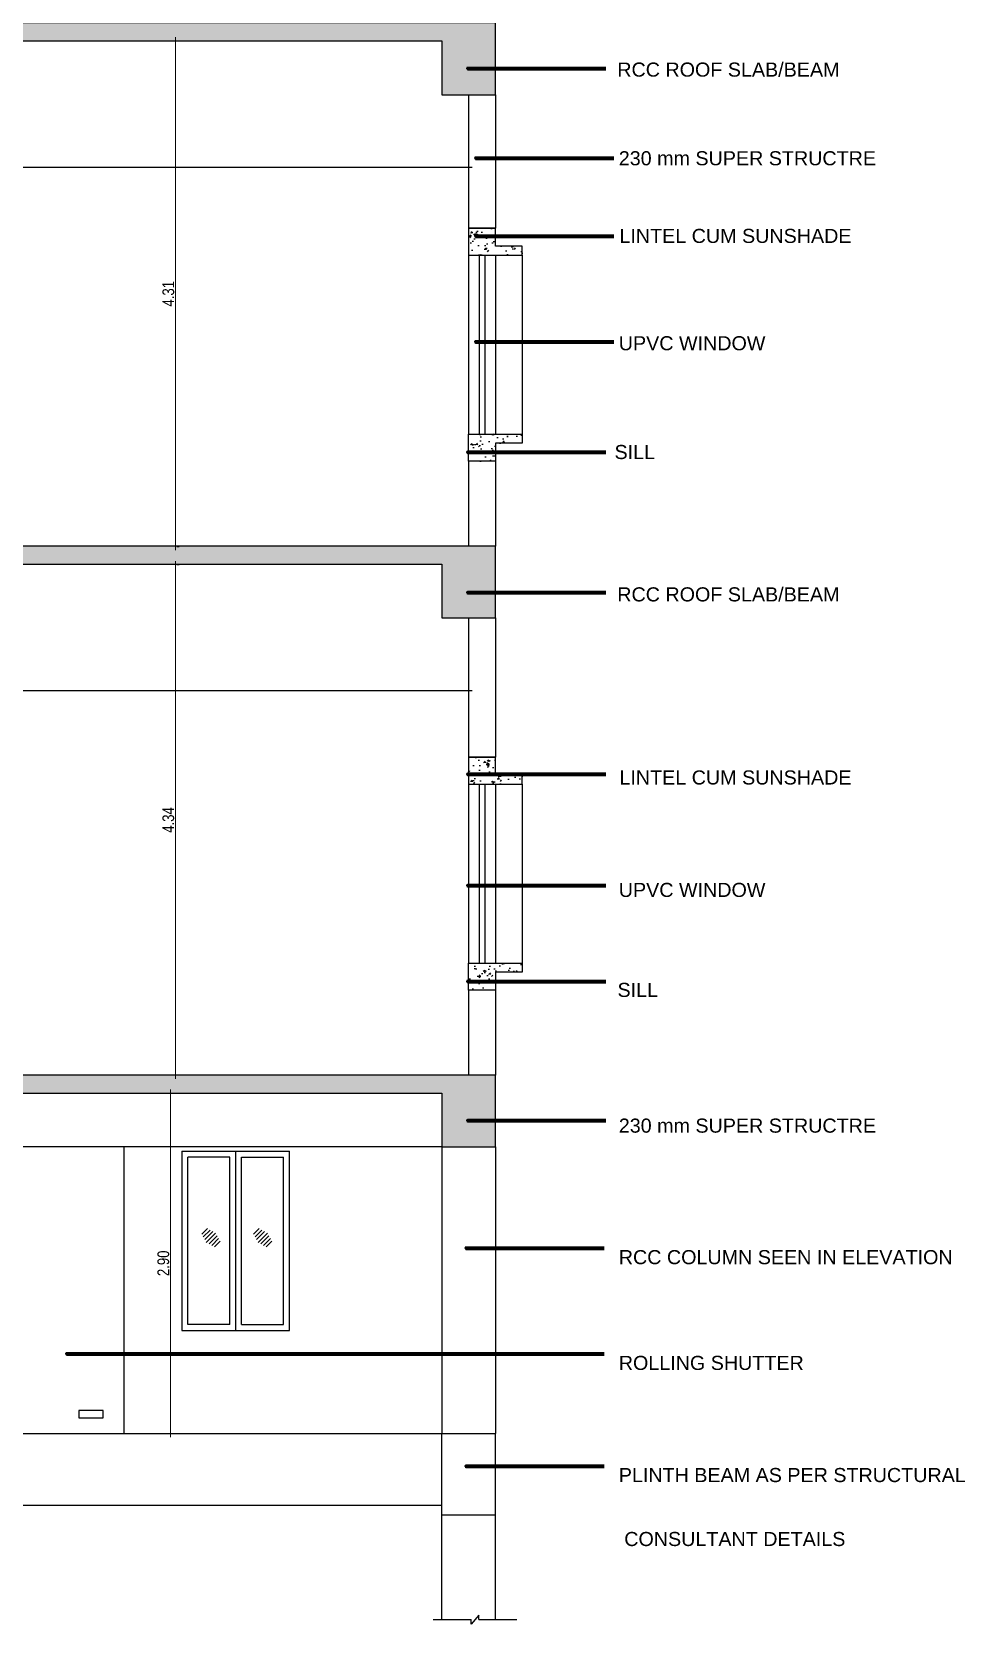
# Model space of a CAD drawing. Header units: metres. Extents: x 13627 to 13863, y 9458 to 9526.
# Drawn here: x 13813.88 to 13821.82, y 9502.8 to 9516.35 of the extents above; entities that cross this region are included whole.
import ezdxf

# ---------------------------------------------------------------- set-up
doc = ezdxf.new("R2010")
doc.units = ezdxf.units.M
doc.header["$LTSCALE"] = 150
doc.header["$PDMODE"] = 35
doc.linetypes.add('CONTINOUS', pattern=[0])
doc.linetypes.add('HIDDEN', pattern=[0.375, 0.25, -0.125])
doc.layers.get('0').update_dxf_attribs({"linetype": 'CONTINUOUS'})
doc.layers.get('DEFPOINTS').update_dxf_attribs({"color": 1, "linetype": 'CONTINUOUS'})
for name, color, linetype, lineweight in [('AR_WALL', 7, 'CONTINUOUS', 40), ('BLK_1_FLR_0_SP_WC', 233, 'CONTINUOUS', 5), ('BLK_1_FLR_1_SP_WC', 233, 'CONTINUOUS', 5), ('BLK_1_FLR_2_SP_WC', 233, 'CONTINUOUS', 5)]:
    doc.layers.add(name, color=color, linetype=linetype, lineweight=lineweight)
for name, color, linetype in [('BLK_1_FLR_1_REGULAR_ROOM_1', 2, 'CONTINUOUS'), ('BLK_1_FLR_2_REGULAR_ROOM_1', 2, 'CONTINUOUS'), ('DIM', 7, 'CONTINUOUS'), ('WALL', 7, 'CONTINUOUS')]:
    doc.layers.add(name, color=color, linetype=linetype)
doc.styles.add('Arial', font='arial.ttf', dxfattribs={"width": 0.8})
doc.styles.add('regular', font='arial.ttf', dxfattribs={"height": 15})
doc.styles.add('ROMANS', font='sanss___.ttf', dxfattribs={"width": 0.95})
doc.dimstyles.new('Copy of vi', dxfattribs={"dimscale": 0, "dimtxt": 12, "dimasz": 1, "dimexe": 0.1875, "dimexo": 0.0625, "dimgap": 1, "dimtad": 1, "dimdec": 1, "dimrnd": 0.5, "dimzin": 3, "dimdsep": 46, "dimlunit": 4, "dimtxsty": 'ROMANS', "dimblk1": 'ARR', "dimblk2": 'ARR', "dimsah": 1, "dimcen": 0.0625, "dimdle": 5.5, "dimse1": 1, "dimse2": 1, "dimclrd": 11, "dimclre": 9, "dimclrt": 2, "dimadec": 0, "dimazin": 0, "dimtfac": 0.6, "dimtdec": 1, "dimtmove": 2, "dimatfit": 3, "dimldrblk": 'A', "dimfxl": 0, "dimtolj": 1, "dimtzin": 2, "dimarcsym": 0})
doc.dimstyles.get("Standard").update_dxf_attribs({"dimtxt": 0.1, "dimasz": 0.1, "dimexe": 0.03, "dimexo": 0.01, "dimgap": 0.01, "dimtad": 1, "dimzin": 3, "dimdsep": 46, "dimtxsty": 'Arial', "dimblk": 'ARCHTICK', "dimcen": 0.0625, "dimdle": 0.03, "dimclrd": 256, "dimclre": 9, "dimclrt": 256, "dimadec": 0, "dimazin": 0, "dimtfac": 0.6, "dimtofl": 0, "dimtmove": 1, "dimatfit": 3, "dimldrblk": 'OPEN90', "dimfxl": 0, "dimtolj": 1, "dimtzin": 0, "dimlwd": -1, "dimlwe": -1, "dimarcsym": 0})
pattern_1 = [(185, (0, 0), (-0.1175533794048302, 0.1400946503457718), [0.01905, -0.20955]), (130, (0, 0), (-0.1101767285788195, -0.1600184531424416), [0.01524, -0.16764058417]), (235.4514446999999, (-0.0097960830444208, 0.0116745171580988), (-0.2277301021368535, -0.0199237976296598), [0.0161900088, -0.1780902446]), (181.1842, (-0.0359210244841961, -0.0359210244841961), (-0.1619534128742705, 0.2214102432304704), [0.028575, -0.3143249999999998]), (231.63555761, (-0.0494171473528695, -0.0174702044005244), (-0.3428267636152944, -0.0070866174762186), [0.02428502314, -0.2671356081599998]), (126.18415117, (-0.0359210244841961, -0.0359210244841961), (-0.3428267636162032, -0.0070866174580722), [0.02285996707, -0.25145973192]), (156, (-0.0449012806056999, -0.0089802561215038), (-0.0348951490743982, 0.1795199793093499), [0.01905, -0.20955]), (101, (-0.0449012806056999, -0.0089802561215038), (-0.1739411931937545, -0.0865399265223456), [0.01524, -0.16764]), (206.451445, (-0.0478092096545879, 0.0059797421872645), (-0.2088363427013335, 0.0929800518757298), [0.0161900088, -0.1780899376]), (172.5, (0, 0), (-0.061973413673587, -0.0576054690678104), [0, -0.165608, 0, -0.17018, 0, -0.168275]), (142.5, (0, 0), (-0.1180870002746923, -0.0235897273194249), [0, -0.097028, 0, -0.161798, 0, -0.064135]), (102.4999999999999, (0.0400519423001242, -0.0400519423001242), (-0.0918261955827136, 0.0999278630325158), [0, -0.0635, 0, -0.19812, 0, -0.26289]), (92.49999999999994, (0.0580124545413128, -0.0580124545413128), (-0.1227223928811142, 0.0867639044182168), [0, -0.08255, 0, -0.131572, 0, -0.18669])]
pattern_2 = [(185, (0, 0.0041999999994005), (-0.1175533794048302, 0.1400946503457718), [0.01905, -0.20955]), (130, (0, 0.0041999999994005), (-0.1101767285788195, -0.1600184531424416), [0.01524, -0.16764058417]), (235.4514446999999, (-0.0097960830444208, 0.0158745171574992), (-0.2277301021368535, -0.0199237976296598), [0.0161900088, -0.1780902446]), (181.1842, (-0.0359210244841961, -0.0317210244847956), (-0.1619534128742705, 0.2214102432304704), [0.028575, -0.3143249999999997]), (231.63555761, (-0.0494171473528695, -0.0132702044011239), (-0.3428267636152944, -0.0070866174762186), [0.02428502314, -0.2671356081599997]), (126.18415117, (-0.0359210244841961, -0.0317210244847956), (-0.3428267636162032, -0.0070866174580722), [0.02285996707, -0.25145973192]), (156, (-0.0449012806056999, -0.0047802561221033), (-0.0348951490743982, 0.1795199793093499), [0.01905, -0.20955]), (101, (-0.0449012806056999, -0.0047802561221033), (-0.1739411931937545, -0.0865399265223456), [0.01524, -0.16764]), (206.451445, (-0.0478092096545879, 0.010179742186665), (-0.2088363427013335, 0.0929800518757298), [0.0161900088, -0.1780899376]), (172.5, (0, 0.0041999999994005), (-0.061973413673587, -0.0576054690678104), [0, -0.165608, 0, -0.17018, 0, -0.168275]), (142.5, (0, 0.0041999999994005), (-0.1180870002746923, -0.0235897273194249), [0, -0.097028, 0, -0.161798, 0, -0.064135]), (102.4999999999999, (0.0400519423001242, -0.0358519423007238), (-0.0918261955827136, 0.0999278630325158), [0, -0.0635, 0, -0.19812, 0, -0.26289]), (92.49999999999994, (0.0580124545413128, -0.0538124545419123), (-0.1227223928811142, 0.0867639044182168), [0, -0.08255, 0, -0.131572, 0, -0.18669])]

# ---------------------------------------------------------------- blocks, each defined once
blk = doc.blocks.new('_ArchTick')
at = {"color": 0, "linetype": 'ByBlock', "const_width": 0.00381}
blk.add_lwpolyline([(-0.0127, -0.0127), (0.0127, 0.0127)], dxfattribs=at)
blk = doc.blocks.new('*D115')
at = {"layer": 'BLK_1_FLR_1_SP_WC'}
blk.add_line((13815.1014339378, 9507.441051678292), (13815.1014339378, 9511.844451678293), dxfattribs=at)
at = {"layer": 'BLK_1_FLR_1_SP_WC', "color": 9}
for p, q in [((13815.11143393779, 9511.814451678292), (13815.1314339378, 9511.814451678292)), ((13815.11143393779, 9507.471051678292), (13815.1314339378, 9507.471051678292))]:
    blk.add_line(p, q, dxfattribs=at)
at = {"layer": 'DEFPOINTS', "color": 0}
for p in [(13815.10143393779, 9511.814451678292), (13815.1014339378, 9511.814451678292), (13815.10143393779, 9507.471051678292)]:
    blk.add_point(p, dxfattribs=at)
at = {"layer": 'BLK_1_FLR_1_SP_WC', "xscale": 0.1, "yscale": 0.1, "zscale": 0.1}
for p, rotation in [((13815.1014339378, 9511.814451678292), 90), ((13815.1014339378, 9507.471051678292), 270)]:
    blk.add_blockref('_ArchTick', p, dxfattribs=dict(at, rotation=rotation))
at = {"layer": 'BLK_1_FLR_1_SP_WC', "insert": (13815.04034253261, 9509.642751678286), "char_height": 0.1, "attachment_point": 5, "rotation": 90, "style": 'Arial'}
blk.add_mtext('\\A1;4.34', dxfattribs=at)
blk = doc.blocks.new('_Open90')
at = {"layer": 'AR_WALL', "color": 0, "lineweight": -2}
for p, q in [((0, 0), (-0.0254, 0)), ((-0.0127, 0.0127), (0, 0)), ((0, 0), (-0.0127, -0.0127))]:
    blk.add_line(p, q, dxfattribs=at)
blk = doc.blocks.new('*D116')
at = {"layer": 'BLK_1_FLR_2_SP_WC'}
blk.add_line((13815.1014339378, 9511.936851678292), (13815.1014339378, 9516.302151678297), dxfattribs=at)
at = {"layer": 'BLK_1_FLR_2_SP_WC', "color": 9}
for p, q in [((13815.11143393779, 9516.272151678297), (13815.1314339378, 9516.272151678297)), ((13815.11143393779, 9511.966851678293), (13815.1314339378, 9511.966851678293))]:
    blk.add_line(p, q, dxfattribs=at)
at = {"layer": 'DEFPOINTS', "color": 0}
for p in [(13815.10143393779, 9516.272151678297), (13815.1014339378, 9516.272151678297), (13815.10143393779, 9511.966851678293)]:
    blk.add_point(p, dxfattribs=at)
at = {"layer": 'BLK_1_FLR_2_SP_WC', "xscale": 0.1, "yscale": 0.1, "zscale": 0.1}
for p, rotation in [((13815.1014339378, 9516.272151678297), 90), ((13815.1014339378, 9511.966851678293), 270)]:
    blk.add_blockref('_ArchTick', p, dxfattribs=dict(at, rotation=rotation))
at = {"layer": 'BLK_1_FLR_2_SP_WC', "insert": (13815.04034253261, 9514.11950167829), "char_height": 0.1, "attachment_point": 5, "rotation": 90, "style": 'Arial'}
blk.add_mtext('\\A1;4.31', dxfattribs=at)
blk = doc.blocks.new('*D118')
at = {"layer": 'BLK_1_FLR_0_SP_WC'}
blk.add_line((13815.0589420226, 9504.393051678291), (13815.0589420226, 9507.348651678292), dxfattribs=at)
at = {"layer": 'BLK_1_FLR_0_SP_WC', "color": 9}
for p, q in [((13815.06894202259, 9507.318651678292), (13815.0889420226, 9507.318651678292)), ((13815.06894202259, 9504.423051678292), (13815.0889420226, 9504.423051678292))]:
    blk.add_line(p, q, dxfattribs=at)
at = {"layer": 'DEFPOINTS', "color": 0}
for p in [(13815.05894202259, 9507.318651678292), (13815.0589420226, 9507.318651678292), (13815.05894202259, 9504.423051678292)]:
    blk.add_point(p, dxfattribs=at)
at = {"layer": 'BLK_1_FLR_0_SP_WC', "xscale": 0.1, "yscale": 0.1, "zscale": 0.1}
for p, rotation in [((13815.0589420226, 9507.318651678292), 90), ((13815.0589420226, 9504.423051678292), 270)]:
    blk.add_blockref('_ArchTick', p, dxfattribs=dict(at, rotation=rotation))
at = {"layer": 'BLK_1_FLR_0_SP_WC', "insert": (13814.99788472382, 9505.870851678286), "char_height": 0.1, "attachment_point": 5, "rotation": 90, "style": 'Arial'}
blk.add_mtext('\\A1;2.90', dxfattribs=at)
blk = doc.blocks.new('A')
at = {"layer": 'DIM', "color": 9, "linetype": 'ByBlock'}
for p, q in [((-0.128192039886966, 0), (0.1281920398869776, 0)), ((-0.0762, -0.0762), (0.0762, 0.0762)), ((0, 0.1281920398869776), (0, -0.128192039886966))]:
    blk.add_line(p, q, dxfattribs=at)
blk = doc.blocks.new('ARROW')
at = {"layer": 'WALL'}
blk.add_blockref('A', (0, 0), dxfattribs=at)
blk = doc.blocks.new('ARR')
at = {"layer": 'DIM'}
blk.add_blockref('ARROW', (0, 0), dxfattribs=at)
blk = doc.blocks.new('*D250')
at = {"layer": 'BLK_1_FLR_1_REGULAR_ROOM_1', "color": 9}
for p, q in [((13806.16428384834, 9511.351451678289), (13806.16428384834, 9510.713823067503)), ((13817.59428384835, 9511.351451678289), (13817.59428384835, 9510.713823067503))]:
    blk.add_line(p, q, dxfattribs=at)
at = {"layer": 'BLK_1_FLR_1_REGULAR_ROOM_1', "color": 5}
blk.add_line((13806.13428384834, 9510.743823067503), (13817.62428384835, 9510.743823067503), dxfattribs=at)
at = {"layer": 'DEFPOINTS', "color": 0}
for p in [(13806.16428384834, 9511.361451678289), (13817.59428384835, 9511.361451678289), (13817.59428384835, 9510.743823067503)]:
    blk.add_point(p, dxfattribs=at)
at = {"layer": 'BLK_1_FLR_1_REGULAR_ROOM_1', "color": 5, "xscale": 0.1, "yscale": 0.1, "zscale": 0.1, "rotation": 180}
blk.add_blockref('_ArchTick', (13806.16428384834, 9510.743823067503), dxfattribs=at)
at = {"layer": 'BLK_1_FLR_1_REGULAR_ROOM_1', "color": 5, "xscale": 0.1, "yscale": 0.1, "zscale": 0.1}
blk.add_blockref('_ArchTick', (13817.59428384835, 9510.743823067503), dxfattribs=at)
at = {"layer": 'BLK_1_FLR_1_REGULAR_ROOM_1', "color": 5, "insert": (13811.87928384835, 9510.804914472688), "char_height": 0.1, "attachment_point": 5, "style": 'Arial'}
blk.add_mtext('\\A1;11.43', dxfattribs=at)
blk = doc.blocks.new('*D251')
at = {"layer": 'BLK_1_FLR_2_REGULAR_ROOM_1', "color": 9}
for p, q in [((13806.16428384834, 9515.803051678286), (13806.16428384834, 9515.1654230675)), ((13817.59428384835, 9515.803051678286), (13817.59428384835, 9515.1654230675))]:
    blk.add_line(p, q, dxfattribs=at)
at = {"layer": 'BLK_1_FLR_2_REGULAR_ROOM_1', "color": 5}
blk.add_line((13806.13428384834, 9515.1954230675), (13817.62428384835, 9515.1954230675), dxfattribs=at)
at = {"layer": 'DEFPOINTS', "color": 0}
for p in [(13806.16428384834, 9515.813051678286), (13817.59428384835, 9515.813051678286), (13817.59428384835, 9515.1954230675)]:
    blk.add_point(p, dxfattribs=at)
at = {"layer": 'BLK_1_FLR_2_REGULAR_ROOM_1', "color": 5, "xscale": 0.1, "yscale": 0.1, "zscale": 0.1, "rotation": 180}
blk.add_blockref('_ArchTick', (13806.16428384834, 9515.1954230675), dxfattribs=at)
at = {"layer": 'BLK_1_FLR_2_REGULAR_ROOM_1', "color": 5, "xscale": 0.1, "yscale": 0.1, "zscale": 0.1}
blk.add_blockref('_ArchTick', (13817.59428384835, 9515.1954230675), dxfattribs=at)
at = {"layer": 'BLK_1_FLR_2_REGULAR_ROOM_1', "color": 5, "insert": (13811.87928384835, 9515.256514472685), "char_height": 0.1, "attachment_point": 5, "style": 'Arial'}
blk.add_mtext('\\A1;11.43', dxfattribs=at)
blk = doc.blocks.new('SECTION')
at = {"ltscale": 0.8}
h = blk.add_hatch(dxfattribs=at)
h.set_pattern_fill('AR-CONC', color=256, scale=0.001, angle=135)
h.set_pattern_definition([(185, (0, 8.990099999999074), (-0.1175533794048302, 0.1400946503457718), [0.01905, -0.20955]), (130, (0, 8.990099999999074), (-0.1101767285788195, -0.1600184531424416), [0.01524, -0.16764058417]), (235.4514446999999, (-0.0097960830444208, 9.001774517157171), (-0.2277301021368535, -0.0199237976296598), [0.0161900088, -0.1780902446]), (181.1842, (-0.0359210244841961, 8.954178975514877), (-0.1619534128742705, 0.2214102432304704), [0.028575, -0.3143249999999996]), (231.63555761, (-0.0494171473528695, 8.972629795598552), (-0.3428267636152944, -0.0070866174762186), [0.02428502314, -0.2671356081599995]), (126.18415117, (-0.0359210244841961, 8.954178975514877), (-0.3428267636162032, -0.0070866174580722), [0.02285996707, -0.25145973192]), (156, (-0.0449012806056999, 8.98111974387757), (-0.0348951490743982, 0.1795199793093499), [0.01905, -0.20955]), (101, (-0.0449012806056999, 8.98111974387757), (-0.1739411931937545, -0.0865399265223456), [0.01524, -0.16764]), (206.451445, (-0.0478092096545879, 8.996079742186337), (-0.2088363427013335, 0.0929800518757298), [0.0161900088, -0.1780899376]), (172.5, (0, 8.990099999999074), (-0.061973413673587, -0.0576054690678104), [0, -0.165608, 0, -0.17018, 0, -0.168275]), (142.5, (0, 8.990099999999074), (-0.1180870002746923, -0.0235897273194249), [0, -0.097028, 0, -0.161798, 0, -0.064135]), (102.4999999999999, (0.0400519423001242, 8.95004805769895), (-0.0918261955827136, 0.0999278630325158), [0, -0.0635, 0, -0.19812, 0, -0.26289]), (92.49999999999994, (0.0580124545413128, 8.932087545457762), (-0.1227223928811142, 0.0867639044182168), [0, -0.08255, 0, -0.131572, 0, -0.18669])])
h.paths.add_polyline_path([(-4.343788120961106, 47.15924329843979), (-16.23098812097123, 47.15924329843979), (-16.23098812097123, 46.54924329843979), (-15.77378812097049, 46.54924329843979), (-15.77378812097049, 47.00684329844079), (-4.800988120961847, 47.00684329844079), (-4.800988120961847, 46.58774329843981), (-4.800954662221557, 46.54924329843979), (-4.343821579708674, 46.54924329843979)])
h = blk.add_hatch(dxfattribs=at)
h.set_pattern_fill('AR-CONC', color=256, scale=0.001, angle=135)
h.set_pattern_definition(pattern_2)
h.paths.add_polyline_path([(-4.572388120963295, 45.41234329843791), (-4.343788120962924, 45.41234329843791), (-4.343788120962924, 45.25994329843888), (-4.115188120964376, 45.25994329843888), (-4.115188120964376, 45.18374329843935), (-4.572388120963295, 45.18374329843935)])
h = blk.add_hatch(dxfattribs=at)
h.set_pattern_fill('AR-CONC', color=256, scale=0.001, angle=135)
h.set_pattern_definition(pattern_2)
h.paths.add_polyline_path([(-4.572388120963295, 43.6597432984363), (-4.115188120964376, 43.6597432984363), (-4.115188120964376, 43.58354329843495), (-4.343788120962924, 43.58354329843495), (-4.343788120962924, 43.43114329843774), (-4.572388120963295, 43.43114329843774)])
h = blk.add_hatch(dxfattribs=at)
h.set_pattern_fill('AR-CONC', color=256, scale=0.001, angle=135)
h.set_pattern_definition([(185, (0, 4.5), (-0.1175533794048302, 0.1400946503457718), [0.01905, -0.20955]), (130, (0, 4.5), (-0.1101767285788195, -0.1600184531424416), [0.01524, -0.16764058417]), (235.4514446999999, (-0.0097960830444208, 4.511674517158096), (-0.2277301021368535, -0.0199237976296598), [0.0161900088, -0.1780902446]), (181.1842, (-0.0359210244841961, 4.464078975515802), (-0.1619534128742705, 0.2214102432304704), [0.028575, -0.3143249999999997]), (231.63555761, (-0.0494171473528695, 4.482529795599472), (-0.3428267636152944, -0.0070866174762186), [0.02428502314, -0.2671356081599996]), (126.18415117, (-0.0359210244841961, 4.464078975515802), (-0.3428267636162032, -0.0070866174580722), [0.02285996707, -0.25145973192]), (156, (-0.0449012806056999, 4.491019743878496), (-0.0348951490743982, 0.1795199793093499), [0.01905, -0.20955]), (101, (-0.0449012806056999, 4.491019743878496), (-0.1739411931937545, -0.0865399265223456), [0.01524, -0.16764]), (206.451445, (-0.0478092096545879, 4.505979742187262), (-0.2088363427013335, 0.0929800518757298), [0.0161900088, -0.1780899376]), (172.5, (0, 4.5), (-0.061973413673587, -0.0576054690678104), [0, -0.165608, 0, -0.17018, 0, -0.168275]), (142.5, (0, 4.5), (-0.1180870002746923, -0.0235897273194249), [0, -0.097028, 0, -0.161798, 0, -0.064135]), (102.4999999999999, (0.0400519423001242, 4.459948057699874), (-0.0918261955827136, 0.0999278630325158), [0, -0.0635, 0, -0.19812, 0, -0.26289]), (92.49999999999994, (0.0580124545413128, 4.441987545458686), (-0.1227223928811142, 0.0867639044182168), [0, -0.08255, 0, -0.131572, 0, -0.18669])])
h.paths.add_polyline_path([(-4.343788120961106, 42.70724329844052), (-16.23098812097123, 42.70724329844052), (-16.23098812097123, 42.09764329844074), (-15.77378812097049, 42.09764329844074), (-15.77378812097049, 42.55484329844146), (-4.800988120961847, 42.55484329844146), (-4.800988120961847, 42.09764329844074), (-4.80092120347399, 42.09764329844074), (-4.343788120961106, 42.09764329844074)])
h = blk.add_hatch(dxfattribs=at)
h.set_pattern_fill('AR-CONC', color=256, scale=0.001, angle=135)
h.set_pattern_definition(pattern_1)
h.paths.add_polyline_path([(-4.572388120963295, 40.91234329843792), (-4.343788120962924, 40.91234329843792), (-4.343788120962924, 40.75994329843888), (-4.115188120964376, 40.75994329843888), (-4.115188120964376, 40.68374329843936), (-4.572388120963295, 40.68374329843936)])
h = blk.add_hatch(dxfattribs=at)
h.set_pattern_fill('AR-CONC', color=256, scale=0.001, angle=135)
h.set_pattern_definition(pattern_1)
h.paths.add_polyline_path([(-4.572388120963295, 39.1597432984363), (-4.115188120964376, 39.1597432984363), (-4.115188120964376, 39.08354329843678), (-4.343788120962924, 39.08354329843678), (-4.343788120962924, 38.93114329843775), (-4.572388120963295, 38.93114329843775)])
h = blk.add_hatch(dxfattribs=at)
h.set_pattern_fill('AR-CONC', color=256, scale=0.001, angle=135)
h.set_pattern_definition(pattern_1)
h.paths.add_polyline_path([(-4.343788120961106, 38.20724329844053), (-16.23098812097123, 38.20724329844053), (-16.23098812097123, 37.59764329844074), (-15.77378812097049, 37.59764329844074), (-15.77378812097049, 38.05484329844148), (-4.800988120961847, 38.05484329844148), (-4.800988120961847, 37.59764329844074), (-4.80092120347399, 37.59764329844074), (-4.343788120961106, 37.59764329844074)])
for p, q in [((-4.572388120965115, 46.54924329843979), (-4.572388120965115, 45.41234329843791)), ((-4.343788120964743, 46.54924329843979), (-4.343788120964743, 45.41234329843791)), ((-4.572388120965115, 45.41234329843791), (-4.343788120964743, 45.41234329843791)), ((-4.572388120965115, 43.43114329843774), (-4.572388120965115, 42.70724329844052)), ((-4.343788120964743, 43.43114329843774), (-4.343788120964743, 42.70724329844052)), ((-4.572388120965115, 42.09764329844074), (-4.572388120965115, 40.91234329843792)), ((-4.343788120964743, 42.09764329844074), (-4.343788120964743, 40.91234329843792)), ((-4.572388120965115, 40.91234329843973), (-4.343788120964743, 40.91234329843792)), ((-4.572388120965115, 38.93114329843775), (-4.572388120965115, 38.20724329844053)), ((-4.343788120964743, 38.93114329843775), (-4.343788120964743, 38.20724329844053)), ((-7.010785963335363, 37.56176024145498), (-7.010785963335363, 36.03633650966731)), ((-4.80092120347399, 37.59764329844074), (-4.80092120347399, 35.15924329843983)), ((-4.343788120961106, 37.59764329844074), (-4.343788120961106, 35.15924329843983)), ((-6.841833711630898, 36.85524729388089), (-6.794599978489712, 36.90248102702208)), ((-6.829161806221232, 36.8319646171276), (-6.771317301736415, 36.8898091216106)), ((-6.816489900809755, 36.80868194037247), (-6.74803462498312, 36.87713721620094)), ((-6.803817995400095, 36.78539926361918), (-6.724751948229822, 36.86446531078946)), ((-6.401184906713752, 36.85524729388089), (-6.353951173572567, 36.90248102702208)), ((-6.388513001304088, 36.8319646171276), (-6.330668496819272, 36.8898091216106)), ((-6.375841095892611, 36.80868194037247), (-6.307385820065974, 36.87713721620094)), ((-6.363169190482948, 36.78539926361918), (-6.284103143312677, 36.86446531078946)), ((-6.780535318644979, 36.77272735820952), (-6.712080042818342, 36.84118263403615)), ((-6.757252641891682, 36.76005545279803), (-6.699408137408682, 36.81789995728285)), ((-6.733969965138385, 36.74738354738838), (-6.686736231997202, 36.79461728052775)), ((-6.339886513727831, 36.77272735820952), (-6.271431237901198, 36.84118263403615)), ((-6.316603836974537, 36.76005545279803), (-6.258759332491536, 36.81789995728285)), ((-6.293321160221236, 36.74738354738838), (-6.246087427080054, 36.79461728052775)), ((-4.80092120347399, 33.57783893616579), (-4.80092120347399, 35.15924329843983)), ((-4.343788120962924, 33.57783893616579), (-4.343788120962924, 35.15924329843983)), ((-4.800921203472165, 34.46834216639218), (-4.343788120962924, 34.46834216639218)), ((-4.486169273501212, 33.61275264377037), (-4.550689271345618, 33.53727126418018)), ((-4.486169273501212, 33.57783893616579), (-4.486169273501212, 33.61275264377037)), ((-4.873076399930142, 33.57783893616579), (-4.550689271347436, 33.57783893616579)), ((-4.550689271345618, 33.53727126418018), (-4.550689271345618, 33.57783893616579)), ((-4.486169273501212, 33.57783893616579), (-4.16145810924354, 33.57783893616579))]:
    blk.add_line(p, q)
at = {"ltscale": 0.25}
for p, q in [((-4.572388120961477, 45.18374329843754), (-4.572388120961477, 43.65974329843811)), ((-4.483488120962646, 45.18374329843754), (-4.483488120962646, 43.65974329843811)), ((-4.432688120961755, 45.18374329843754), (-4.432688120961755, 43.65974329843811)), ((-4.115188120964376, 45.18374329843754), (-4.115188120964376, 43.6597432984363)), ((-4.572388120961477, 40.68374329843755), (-4.572388120961477, 39.15974329843993)), ((-4.483488120962646, 40.68374329843755), (-4.483488120962646, 39.15974329843993)), ((-4.432688120961755, 40.68374329843755), (-4.432688120961755, 39.15974329843993)), ((-4.115188120964376, 40.68374329843755), (-4.115188120964376, 39.1597432984363)), ((-4.800988120961847, 37.59764329844074), (-15.77378812097049, 37.59764329844074)), ((-7.506043558900273, 37.59764329844074), (-7.506043558900273, 35.15924329843983)), ((-16.23098812097123, 35.15924329843983), (-4.343788120961106, 35.15924329843983)), ((-15.77378812097231, 34.54924329843925), (-4.80092120347399, 34.54924329843925))]:
    blk.add_line(p, q, dxfattribs=at)
at = {"linetype": 'HIDDEN', "ltscale": 0.25}
for p, q in [((-4.343788120961106, 45.18374329843754), (-4.343788120961106, 43.6597432984363)), ((-4.343788120961106, 40.68374329843755), (-4.343788120961106, 39.1597432984363))]:
    blk.add_line(p, q, dxfattribs=at)
at = {"linetype": 'CONTINOUS'}
for p, q in [((-7.010785963335363, 37.56176024145498), (-6.096385963335706, 37.56176024145498)), ((-6.553585963334626, 36.03633650966731), (-6.553585963334626, 37.56176024145498)), ((-6.553585963334626, 36.03633650966731), (-6.553585963334626, 37.56176024145498)), ((-6.096385963335706, 36.03633650966731), (-6.096385963335706, 37.56176024145498)), ((-6.096385963335706, 36.03633650966731), (-6.096385963335706, 37.56176024145498)), ((-6.604433421060093, 37.5109127837295), (-6.959938505608079, 37.5109127837295)), ((-6.959938505608079, 36.0871839673946), (-6.959938505608079, 37.5109127837295)), ((-6.604433421060093, 37.5109127837295), (-6.959938505608079, 37.5109127837295)), ((-6.959938505608079, 36.0871839673946), (-6.959938505608079, 37.5109127837295)), ((-6.604433421060093, 36.0871839673946), (-6.604433421060093, 37.5109127837295)), ((-6.604433421060093, 36.0871839673946), (-6.604433421060093, 37.5109127837295)), ((-6.502738505609157, 36.0871839673946), (-6.502738505609157, 37.5109127837295)), ((-6.502738505609157, 37.5109127837295), (-6.147233421061173, 37.5109127837295)), ((-6.502738505609157, 36.0871839673946), (-6.502738505609157, 37.5109127837295)), ((-6.147233421061173, 36.0871839673946), (-6.147233421061173, 37.5109127837295)), ((-6.147233421061173, 36.0871839673946), (-6.147233421061173, 37.5109127837295)), ((-7.010785963335363, 36.03633650966731), (-6.096385963335706, 36.03633650966731)), ((-6.604433421060093, 36.0871839673946), (-6.959938505608079, 36.0871839673946)), ((-6.604433421060093, 36.0871839673946), (-6.959938505608079, 36.0871839673946)), ((-6.502738505609157, 36.0871839673946), (-6.147233421061173, 36.0871839673946)), ((-6.502738505609157, 36.0871839673946), (-6.147233421061173, 36.0871839673946))]:
    blk.add_line(p, q, dxfattribs=at)
for points in [[(-4.343788120961106, 46.54924329843979), (-4.343788120961106, 47.15924329843979), (-16.23098812097123, 47.15924329843979), (-16.23098812097123, 46.54924329843979), (-15.77378812097049, 46.54924329843979), (-15.77378812097049, 47.00684329844079), (-4.800988120961847, 47.00684329844079), (-4.800988120961847, 46.54924329843979)], [(-4.343788120961106, 46.54924329843979), (-4.343788120961106, 47.15924329843979), (-16.23098812097123, 47.15924329843979), (-16.23098812097123, 46.54924329843979), (-15.77378812097049, 46.54924329843979), (-15.77378812097049, 47.00684329844079), (-4.800988120961847, 47.00684329844079), (-4.800988120961847, 46.54924329843979)], [(-4.343788120964743, 45.25994329843888), (-4.343788120964743, 45.41234329843791), (-4.572388120965115, 45.41234329843791), (-4.572388120965115, 45.18374329843935), (-4.572388120965115, 45.18374329843935), (-4.115188120964376, 45.18374329843935), (-4.115188120964376, 45.25994329843888), (-4.343788120964743, 45.25994329843888)], [(-4.343788120964743, 43.58354329843495), (-4.343788120964743, 43.43114329843774), (-4.572388120965115, 43.43114329843774), (-4.572388120965115, 43.6597432984363), (-4.572388120965115, 43.6597432984363), (-4.115188120964376, 43.6597432984363), (-4.115188120964376, 43.58354329843495), (-4.343788120964743, 43.58354329843495)], [(-4.343788120961106, 42.09764329844074), (-4.343788120961106, 42.70724329844052), (-16.23098812097123, 42.70724329844052), (-16.23098812097123, 42.09764329844074), (-15.77378812097049, 42.09764329844074), (-15.77378812097049, 42.55484329843965), (-4.800988120961847, 42.55484329843965), (-4.800988120961847, 42.09764329844074)], [(-4.343788120964743, 40.75994329843888), (-4.343788120964743, 40.91234329843792), (-4.572388120965115, 40.91234329843792), (-4.572388120965115, 40.68374329843936), (-4.572388120965115, 40.68374329843936), (-4.115188120964376, 40.68374329843936), (-4.115188120964376, 40.75994329843888), (-4.343788120964743, 40.75994329843888)], [(-4.343788120964743, 39.08354329843678), (-4.343788120964743, 38.93114329843775), (-4.572388120965115, 38.93114329843775), (-4.572388120965115, 39.1597432984363), (-4.572388120965115, 39.1597432984363), (-4.115188120964376, 39.1597432984363), (-4.115188120964376, 39.08354329843678), (-4.343788120964743, 39.08354329843678)], [(-4.343788120961106, 37.59764329844074), (-4.343788120961106, 38.20724329844053), (-16.23098812097123, 38.20724329844053), (-16.23098812097123, 37.59764329844074), (-15.77378812097049, 37.59764329844074), (-15.77378812097049, 38.05484329844148), (-4.800988120961847, 38.05484329844148), (-4.800988120961847, 37.59764329844074)], [(-7.680755529278031, 35.35379315176397), (-7.888251846476122, 35.35379315176397), (-7.888251846476122, 35.29256687992529), (-7.680755529278031, 35.29256687992529)]]:
    blk.add_lwpolyline(points, close=True)
at = {"style": 'regular'}
for s, p in [('RCC ROOF SLAB/BEAM', (-3.306954110434162, 46.70270654944056)), ('230 mm SUPER STRUCTRE', (-3.294258439374971, 45.94840728305027)), ('LINTEL CUM SUNSHADE', (-3.288725884918676, 45.28780151513854)), ('UPVC WINDOW', (-3.294258439374971, 44.37477318758502)), ('SILL', (-3.33053197987283, 43.44926279404027)), ('RCC ROOF SLAB/BEAM', (-3.306954110434162, 42.23813455261407)), ('LINTEL CUM SUNSHADE', (-3.288725884918676, 40.68050257801259)), ('UPVC WINDOW', (-3.294258439374971, 39.72382074866073)), ('SILL', (-3.304950990286668, 38.87314522376073)), ('230 mm SUPER STRUCTRE', (-3.294258439374971, 37.71850093295871)), ('RCC COLUMN SEEN IN ELEVATION', (-3.294258439374971, 36.59953930772463)), ('ROLLING SHUTTER', (-3.294258439374971, 35.69990952685839)), ('PLINTH BEAM AS PER STRUCTURAL ', (-3.294258439374971, 34.7458068197011)), (' CONSULTANT DETAILS', (-3.294258439374971, 34.2017585137619))]:
    blk.add_text(s, height=0.12, dxfattribs=at).set_placement(p)
at = {"lineweight": -3, "ltscale": 0.5}
for points in [[(-4.580647675900761, 46.77277411312025), (-3.405229489369958, 46.77277411312025)], [(-4.511942284345423, 46.01022100603949), (-3.336524097814615, 46.01022100603949)], [(-4.511942284345423, 45.34661057451922), (-3.336524097814615, 45.34661057451922)], [(-4.511942284345423, 44.44654060619177), (-3.336524097814615, 44.44654060619177)], [(-4.580647675900761, 43.50739844223608), (-3.405229489369958, 43.50739844223608)], [(-4.580647675900761, 42.31268241148609), (-3.405229489369958, 42.31268241148609)], [(-4.580647675900761, 40.76809915193007), (-3.405229489369958, 40.76809915193007)], [(-4.580647675900761, 39.82038618302613), (-3.405229489369958, 39.82038618302613)], [(-4.580647675900761, 39.00491251372841), (-3.405229489369958, 39.00491251372841)], [(-4.580647675900761, 37.82150442028615), (-3.405229489369958, 37.82150442028615)], [(-4.594528011668443, 36.73700625598758), (-3.419109825137638, 36.73700625598758)], [(-7.991891354215111, 35.83737647512136), (-3.419109825137638, 35.83737647512136)], [(-4.594528011668443, 34.88047466518583), (-3.419109825137638, 34.88047466518583)]]:
    blk.add_leader(points, dimstyle='Copy of vi', override={"dimscale": 1, "dimasz": 0.1, "dimtad": 0, "dimclrd": 256, "dimlwd": 65535}, dxfattribs=at)

msp = doc.modelspace()

# ---------------------------------------------------------------- block references
msp.add_blockref('SECTION', (13822.16667196931, 9469.263808379847))

# ---------------------------------------------------------------- dimensions: what is measured, and where the dimension line sits
at = {"layer": 'BLK_1_FLR_0_SP_WC'}
dim = msp.add_aligned_dim(p1=(13815.05894202258, 9504.423051678288), p2=(13815.05894202258, 9507.318651678288), distance=-2.000888343900442e-11, dimstyle='Standard', dxfattribs=at)
dim.commit()
dim.dimension.update_dxf_attribs({"geometry": '*D118', "text_midpoint": (13814.99788472382, 9505.870851678286)})
at = {"layer": 'BLK_1_FLR_1_REGULAR_ROOM_1', "color": 5}
dim = msp.add_linear_dim(base=(13817.59428384835, 9510.743823067503), p1=(13806.16428384834, 9511.361451678289), p2=(13817.59428384835, 9511.361451678289), dimstyle='Standard', override={"dimclrd": 5, "dimclrt": 5}, dxfattribs=at)
dim.commit()
dim.dimension.update_dxf_attribs({"geometry": '*D250', "text_midpoint": (13811.87928384835, 9510.804914472688)})
at = {"layer": 'BLK_1_FLR_1_SP_WC'}
dim = msp.add_aligned_dim(p1=(13815.10143393778, 9507.471051678289), p2=(13815.10143393778, 9511.814451678289), distance=-2.000888343900442e-11, dimstyle='Standard', dxfattribs=at)
dim.commit()
dim.dimension.update_dxf_attribs({"geometry": '*D115', "text_midpoint": (13815.04034253261, 9509.642751678286)})
at = {"layer": 'BLK_1_FLR_2_REGULAR_ROOM_1', "color": 5}
dim = msp.add_linear_dim(base=(13817.59428384835, 9515.1954230675), p1=(13806.16428384834, 9515.813051678286), p2=(13817.59428384835, 9515.813051678286), dimstyle='Standard', override={"dimclrd": 5, "dimclrt": 5}, dxfattribs=at)
dim.commit()
dim.dimension.update_dxf_attribs({"geometry": '*D251', "text_midpoint": (13811.87928384835, 9515.256514472685)})
at = {"layer": 'BLK_1_FLR_2_SP_WC'}
dim = msp.add_aligned_dim(p1=(13815.10143393778, 9511.96685167829), p2=(13815.10143393778, 9516.272151678293), distance=-2.000888343900442e-11, dimstyle='Standard', dxfattribs=at)
dim.commit()
dim.dimension.update_dxf_attribs({"geometry": '*D116', "text_midpoint": (13815.04034253261, 9514.11950167829)})

doc.saveas('drawing.dxf')
